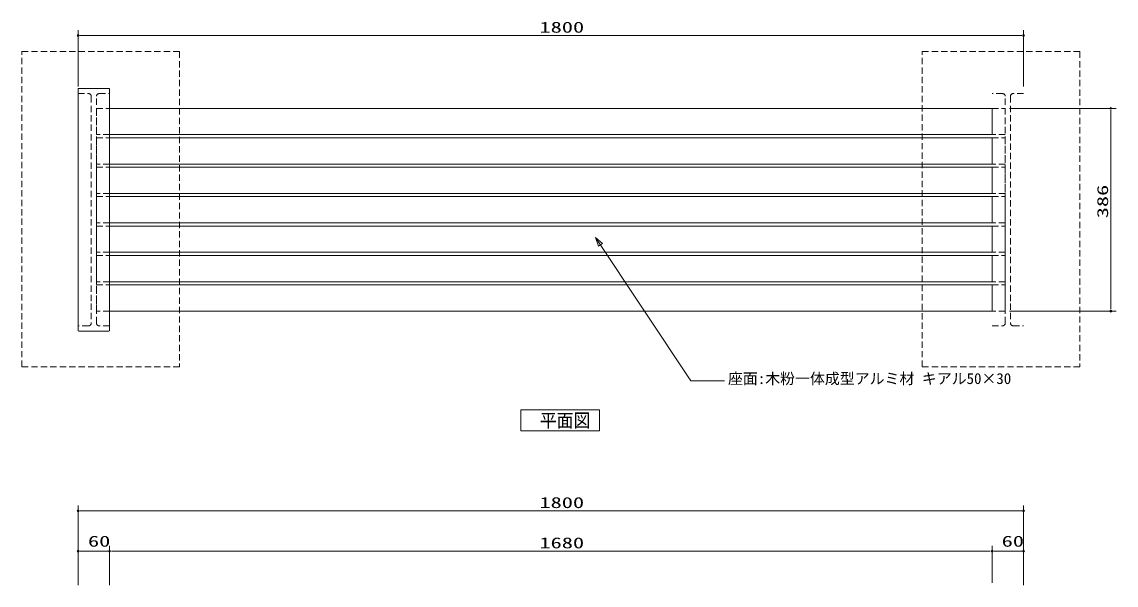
# Model space of a CAD drawing. Units: millimetres, scale not verified. Extents: x -1965 to 1966, y -1340 to 1341.
# Drawn here: x -1618 to 465, y 269 to 1341 of the extents above; entities that cross this region are included whole.
import ezdxf
from ezdxf.enums import TextEntityAlignment as Align

# ---------------------------------------------------------------- set-up
doc = ezdxf.new("R2010")
doc.units = ezdxf.units.MM
doc.header["$LTSCALE"] = 10
doc.linetypes.add('DASHED1', pattern=[1.8, 1.2, -0.6])
for name, color, linetype, lineweight in [('0-0__0-1_荳_闊_', 7, 'Continuous', 9), ('0-1__0-6__0-2_蟇_豕__ts', 7, 'Continuous', 9), ('0-2__0-2_蟇_豕__3__100__AcDbSymbolTable___70_______1____0__STYLE____5__10__100__AcDbSymbolTableRecord_', 7, 'Continuous', 9), ('0-3__0-4__0-2_蟇_豕__', 7, 'Continuous', 9), ('0-4__0-0_0', 7, 'Continuous', 9)]:
    doc.layers.add(name, color=color, linetype=linetype, lineweight=lineweight)
doc.layers.add('0-5__0-7__0-2_蟇_豕__----__-_', color=7, linetype='Continuous')
doc.styles.add('ＭＳ ゴシック', font='')
doc.styles.get('ＭＳ ゴシック').set_extended_font_data('MS Gothic')

# ---------------------------------------------------------------- blocks, each defined once
blk = doc.blocks.new('-000-_DOT')
at = {"layer": '0-4__0-0_0'}
blk.add_line((-5, 0), (-10, 0), dxfattribs=at)
blk.add_circle((0, 0), 2.5, dxfattribs=at)
blk.add_circle((0, 0), 2.5, dxfattribs=at)
blk = doc.blocks.new('-001-_D3')
at = {"layer": '0-2__0-2_蟇_豕__3__100__AcDbSymbolTable___70_______1____0__STYLE____5__10__100__AcDbSymbolTableRecord_'}
blk.add_line((-13819.1, 3058), (-13819.1, 4478), dxfattribs=at)
at = {"layer": '0-3__0-4__0-2_蟇_豕__'}
for p, q in [((-13749, 4378), (4110.9, 4378)), ((4180.9, 3058), (4180.9, 4478))]:
    blk.add_line(p, q, dxfattribs=at)
at = {"layer": '0-3__0-4__0-2_蟇_豕__', "xscale": 7.007324, "yscale": 7.007324, "rotation": 180}
blk.add_blockref('-000-_DOT', (-13819.1, 4378), dxfattribs=at)
at = {"layer": '0-3__0-4__0-2_蟇_豕__', "xscale": 7.007324, "yscale": 7.007324}
blk.add_blockref('-000-_DOT', (4180.9, 4378), dxfattribs=at)
at = {"layer": '0-2__0-2_蟇_豕__3__100__AcDbSymbolTable___70_______1____0__STYLE____5__10__100__AcDbSymbolTableRecord_', "style": 'ＭＳ ゴシック', "width": 1.5}
blk.add_text('1800', height=208.4, dxfattribs=at).set_placement((-5035.7, 4368), align=Align.BOTTOM_LEFT)
blk = doc.blocks.new('-004-_D6')
at = {"layer": '0-1__0-6__0-2_蟇_豕__ts'}
for p, q in [((-13819.1, 2963.8), (-13819.1, 3711.3)), ((-13289.1, 3611.3), (-13749, 3611.3)), ((-13219.1, 2963.8), (-13219.1, 3711.3))]:
    blk.add_line(p, q, dxfattribs=at)
at = {"layer": '0-1__0-6__0-2_蟇_豕__ts', "xscale": 7.007324, "yscale": 7.007324, "rotation": 180}
blk.add_blockref('-000-_DOT', (-13819.1, 3611.3), dxfattribs=at)
at = {"layer": '0-1__0-6__0-2_蟇_豕__ts', "xscale": 7.007324, "yscale": 7.007324}
blk.add_blockref('-000-_DOT', (-13219.1, 3611.3), dxfattribs=at)
at = {"layer": '0-1__0-6__0-2_蟇_豕__ts', "style": 'ＭＳ ゴシック', "width": 1.5}
blk.add_text('60', height=208.4, dxfattribs=at).set_placement((-13629.7, 3632.6), align=Align.BOTTOM_LEFT)
blk = doc.blocks.new('-005-_D7')
at = {"layer": '0-1__0-6__0-2_蟇_豕__ts'}
for p, q in [((-13219.1, 2963.8), (-13219.1, 3711.3)), ((3510.9, 3611.3), (-13149, 3611.3)), ((3580.9, 3007.2), (3580.9, 3711.3))]:
    blk.add_line(p, q, dxfattribs=at)
at = {"layer": '0-1__0-6__0-2_蟇_豕__ts', "xscale": 7.007324, "yscale": 7.007324, "rotation": 180}
blk.add_blockref('-000-_DOT', (-13219.1, 3611.3), dxfattribs=at)
at = {"layer": '0-1__0-6__0-2_蟇_豕__ts', "xscale": 7.007324, "yscale": 7.007324}
blk.add_blockref('-000-_DOT', (3580.9, 3611.3), dxfattribs=at)
at = {"layer": '0-1__0-6__0-2_蟇_豕__ts', "style": 'ＭＳ ゴシック', "width": 1.5}
blk.add_text('1680', height=208.4, dxfattribs=at).set_placement((-5035.7, 3601.3), align=Align.BOTTOM_LEFT)
blk = doc.blocks.new('-006-_D8')
at = {"layer": '0-1__0-6__0-2_蟇_豕__ts'}
for p, q in [((3580.9, 3007.2), (3580.9, 3711.3)), ((4110.9, 3611.3), (3651, 3611.3)), ((4180.9, 2963.8), (4180.9, 3711.3))]:
    blk.add_line(p, q, dxfattribs=at)
at = {"layer": '0-1__0-6__0-2_蟇_豕__ts', "xscale": 7.007324, "yscale": 7.007324, "rotation": 180}
blk.add_blockref('-000-_DOT', (3580.9, 3611.3), dxfattribs=at)
at = {"layer": '0-1__0-6__0-2_蟇_豕__ts', "xscale": 7.007324, "yscale": 7.007324}
blk.add_blockref('-000-_DOT', (4180.9, 3611.3), dxfattribs=at)
at = {"layer": '0-1__0-6__0-2_蟇_豕__ts', "style": 'ＭＳ ゴシック', "width": 1.5}
blk.add_text('60', height=208.4, dxfattribs=at).set_placement((3763.9, 3632.6), align=Align.BOTTOM_LEFT)
blk = doc.blocks.new('-008-_D11')
at = {"layer": '0-1__0-6__0-2_蟇_豕__ts'}
for p, q in [((-13817.9, 12457.6), (-13817.9, 13527.6)), ((4182.1, 12457.6), (4182.1, 13527.6))]:
    blk.add_line(p, q, dxfattribs=at)
at = {"layer": '0-3__0-4__0-2_蟇_豕__'}
blk.add_line((4112, 13427.6), (-13747.9, 13427.6), dxfattribs=at)
at = {"layer": '0-1__0-6__0-2_蟇_豕__ts', "xscale": 7.007324, "yscale": 7.007324}
blk.add_blockref('-000-_DOT', (4182.1, 13427.6), dxfattribs=at)
at = {"layer": '0-5__0-7__0-2_蟇_豕__----__-_', "xscale": 7.007324, "yscale": 7.007324, "rotation": 180}
blk.add_blockref('-000-_DOT', (-13817.9, 13427.6), dxfattribs=at)
at = {"layer": '0-1__0-6__0-2_蟇_豕__ts', "style": 'ＭＳ ゴシック', "width": 1.5}
blk.add_text('1800', height=208.4, dxfattribs=at).set_placement((-5034.6, 13417.5), align=Align.BOTTOM_LEFT)
blk = doc.blocks.new('-009-_D12')
at = {"layer": '0-1__0-6__0-2_蟇_豕__ts'}
for p, q in [((3912.1, 12040.1), (5942.7, 12040.1)), ((5842.7, 8250.2), (5842.7, 11970)), ((3912.1, 8180.1), (5942.7, 8180.1))]:
    blk.add_line(p, q, dxfattribs=at)
at = {"layer": '0-1__0-6__0-2_蟇_豕__ts', "xscale": 7.007324, "yscale": 7.007324}
for p, rotation in [((5842.7, 12040.1), 90), ((5842.7, 8180.1), 270)]:
    blk.add_blockref('-000-_DOT', p, dxfattribs=dict(at, rotation=rotation))
at = {"layer": '0-1__0-6__0-2_蟇_豕__ts', "style": 'ＭＳ ゴシック', "width": 1.5}
blk.add_text('386', height=208.4, rotation=90, dxfattribs=at).set_placement((5852.7, 9947.6), align=Align.BOTTOM_LEFT)

msp = doc.modelspace()

# ---------------------------------------------------------------- linework, layer by layer
at = {"layer": '0-0__0-1_荳_闊_'}
for p, q in [((-1511.3, 753.76), (-1511.3, 1212.76)), ((-1509.8, 1214.26), (-1452.8, 1214.26)), ((-1451.3, 1212.76), (-1451.3, 753.76)), ((-345, 657.29), (-526.26, 930.25)), ((-1452.8, 752.26), (-1509.8, 752.26)), ((-345, 657.29), (-281, 657.29))]:
    msp.add_line(p, q, dxfattribs=at)
at = {"layer": '0-0__0-1_荳_闊_', "linetype": 'DASHED1'}
for p, q in [((-1511.3, 1204.26), (-1491.3, 1204.26)), ((-1486.3, 1199.26), (-1486.3, 804.83)), ((-1476.3, 804.83), (-1476.3, 1199.26)), ((-1471.3, 1204.26), (-1451.3, 1204.26)), ((248.7, 1204.26), (228.7, 1204.26)), ((253.7, 804.83), (253.7, 1199.26)), ((263.7, 1199.26), (263.7, 804.83)), ((288.7, 1204.26), (268.7, 1204.26)), ((-1486.3, 804.83), (-1486.3, 767.26)), ((-1476.3, 767.26), (-1476.3, 804.83)), ((253.7, 767.26), (253.7, 804.83)), ((263.7, 804.83), (263.7, 767.26)), ((-1491.3, 762.26), (-1511.3, 762.26)), ((-1451.3, 762.26), (-1471.3, 762.26)), ((228.7, 762.26), (248.7, 762.26)), ((268.7, 762.26), (288.7, 762.26))]:
    msp.add_line(p, q, dxfattribs=at)
for points in [[(-1618.3, 1284.26), (-1318.3, 1284.26), (-1318.3, 684.26), (-1618.3, 684.26)], [(95.7, 1284.26), (395.7, 1284.26), (395.7, 684.26), (95.7, 684.26)], [(-1476.3, 1126.26), (-1476.3, 1176.26), (-1451.3, 1176.26), (-1451.3, 1126.26)], [(228.7, 1126.26), (228.7, 1176.26), (253.7, 1176.26), (253.7, 1126.26)], [(-1476.3, 1070.26), (-1476.3, 1120.26), (-1451.3, 1120.26), (-1451.3, 1070.26)], [(228.7, 1070.26), (228.7, 1120.26), (253.7, 1120.26), (253.7, 1070.26)], [(-1476.3, 1014.26), (-1476.3, 1064.26), (-1451.3, 1064.26), (-1451.3, 1014.26)], [(228.7, 1014.26), (228.7, 1064.26), (253.7, 1064.26), (253.7, 1014.26)], [(-1476.3, 958.26), (-1476.3, 1008.26), (-1451.3, 1008.26), (-1451.3, 958.26)], [(228.7, 958.26), (228.7, 1008.26), (253.7, 1008.26), (253.7, 958.26)], [(-1476.3, 902.26), (-1476.3, 952.26), (-1451.3, 952.26), (-1451.3, 902.26)], [(228.7, 902.26), (228.7, 952.26), (253.7, 952.26), (253.7, 902.26)], [(-1476.3, 846.26), (-1476.3, 896.26), (-1451.3, 896.26), (-1451.3, 846.26)], [(228.7, 846.26), (228.7, 896.26), (253.7, 896.26), (253.7, 846.26)], [(-1476.3, 790.26), (-1476.3, 840.26), (-1451.3, 840.26), (-1451.3, 790.26)], [(228.7, 790.26), (228.7, 840.26), (253.7, 840.26), (253.7, 790.26)]]:
    msp.add_lwpolyline(points, close=True, dxfattribs=at)
at = {"layer": '0-0__0-1_荳_闊_'}
for points in [[(-1451.3, 1126.26), (-1451.3, 1176.26), (228.7, 1176.26), (228.7, 1126.26)], [(-1451.3, 1126.26), (-1451.3, 1176.26), (228.7, 1176.26), (228.7, 1126.26)], [(-1451.3, 1070.26), (-1451.3, 1120.26), (228.7, 1120.26), (228.7, 1070.26)], [(-1451.3, 1014.26), (-1451.3, 1064.26), (228.7, 1064.26), (228.7, 1014.26)], [(-1451.3, 958.26), (-1451.3, 1008.26), (228.7, 1008.26), (228.7, 958.26)], [(-1451.3, 902.26), (-1451.3, 952.26), (228.7, 952.26), (228.7, 902.26)], [(-520.52, 913.59), (-526.26, 930.25), (-512.96, 918.69)], [(-1451.3, 846.26), (-1451.3, 896.26), (228.7, 896.26), (228.7, 846.26)], [(-1451.3, 790.26), (-1451.3, 840.26), (228.7, 840.26), (228.7, 790.26)], [(-668.5, 602.39), (-518.5, 602.39), (-518.5, 562.39), (-668.5, 562.39)]]:
    msp.add_lwpolyline(points, close=True, dxfattribs=at)
for centre, start, end in [((-1509.8, 1212.76), 90, 180), ((-1452.8, 1212.76), 0, 90), ((-1509.8, 753.76), 180, 270), ((-1452.8, 753.76), 270, 0)]:
    msp.add_arc(centre, 1.5, start, end, dxfattribs=at)
at = {"layer": '0-0__0-1_荳_闊_', "linetype": 'DASHED1'}
for centre, start, end in [((-1491.3, 1199.26), 360, 90), ((-1471.3, 1199.26), 90, 180), ((248.7, 1199.26), 360, 90), ((268.7, 1199.26), 90, 180), ((-1491.3, 767.26), 270, 0), ((-1471.3, 767.26), 180, 270), ((248.7, 767.26), 270, 0), ((268.7, 767.26), 180, 270)]:
    msp.add_arc(centre, 5, start, end, dxfattribs=at)

# ---------------------------------------------------------------- block references
at = {"layer": '0-1__0-6__0-2_蟇_豕__ts', "xscale": 0.1, "yscale": 0.1}
for name in ['-008-_D11', '-009-_D12', '-001-_D3', '-004-_D6', '-005-_D7', '-006-_D8']:
    msp.add_blockref(name, (-129.5, -27.75), dxfattribs=at)

# ---------------------------------------------------------------- texts
at = {"layer": '0-0__0-1_荳_闊_', "style": 'ＭＳ ゴシック'}
msp.add_text('座面:木粉一体成型アルミ材 キアル50×30', height=20.82, dxfattribs=at).set_placement((-274.17, 645.2), align=Align.BOTTOM_LEFT)
at = {"layer": '0-0__0-1_荳_闊_', "style": 'ＭＳ ゴシック', "width": 0.9}
msp.add_text('平面図', height=26.03, dxfattribs=at).set_placement((-632.08, 561.27), align=Align.BOTTOM_LEFT)

doc.saveas('drawing.dxf')
